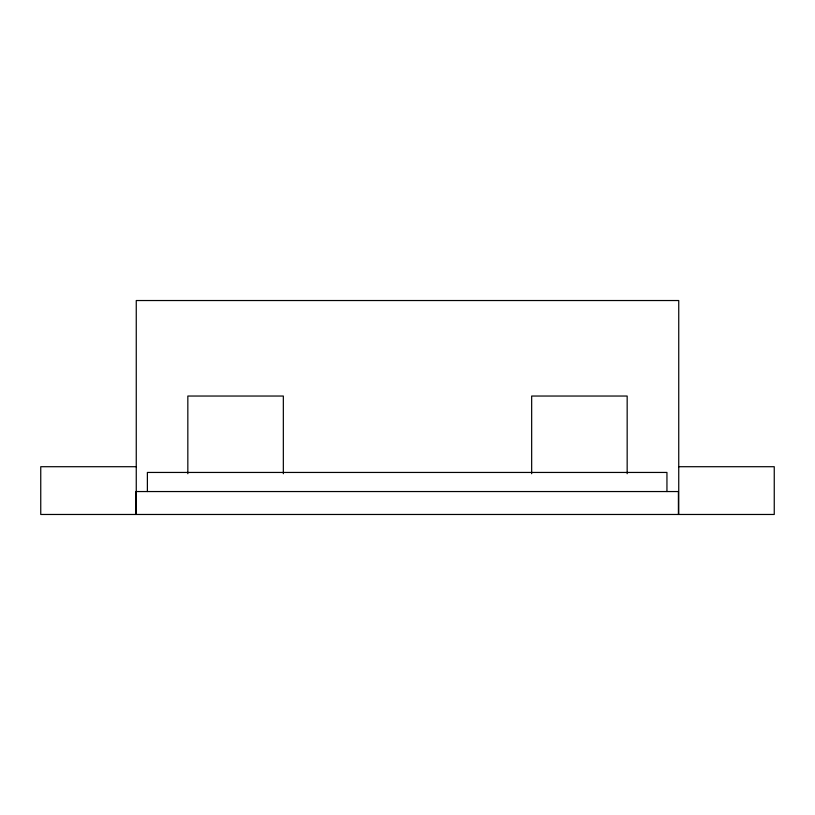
<?xml version="1.0" encoding="UTF-8"?>
<svg xmlns="http://www.w3.org/2000/svg" width="815" height="815" viewBox="0 0 815 815"><rect width="100%" height="100%" fill="white"/><g stroke="black" fill="none" stroke-linecap="round" stroke-linejoin="round"><path stroke-width="1.22" d="M136.258 466.71L40.75 466.71L40.75 514.469L774.25 514.469L774.25 466.71L678.742 466.71M678.742 514.469L678.742 300.531L136.258 300.531L136.258 514.469M678.406 514.469L678.406 491.547L135.922 491.547L135.922 514.469M666.945 491.547L666.945 472.445L147.383 472.445L147.383 491.547M627.163 473.719L627.163 396.039L531.665 396.039L531.665 473.719M283.335 473.719L283.335 396.039L187.837 396.039L187.837 473.719"/></g></svg>
